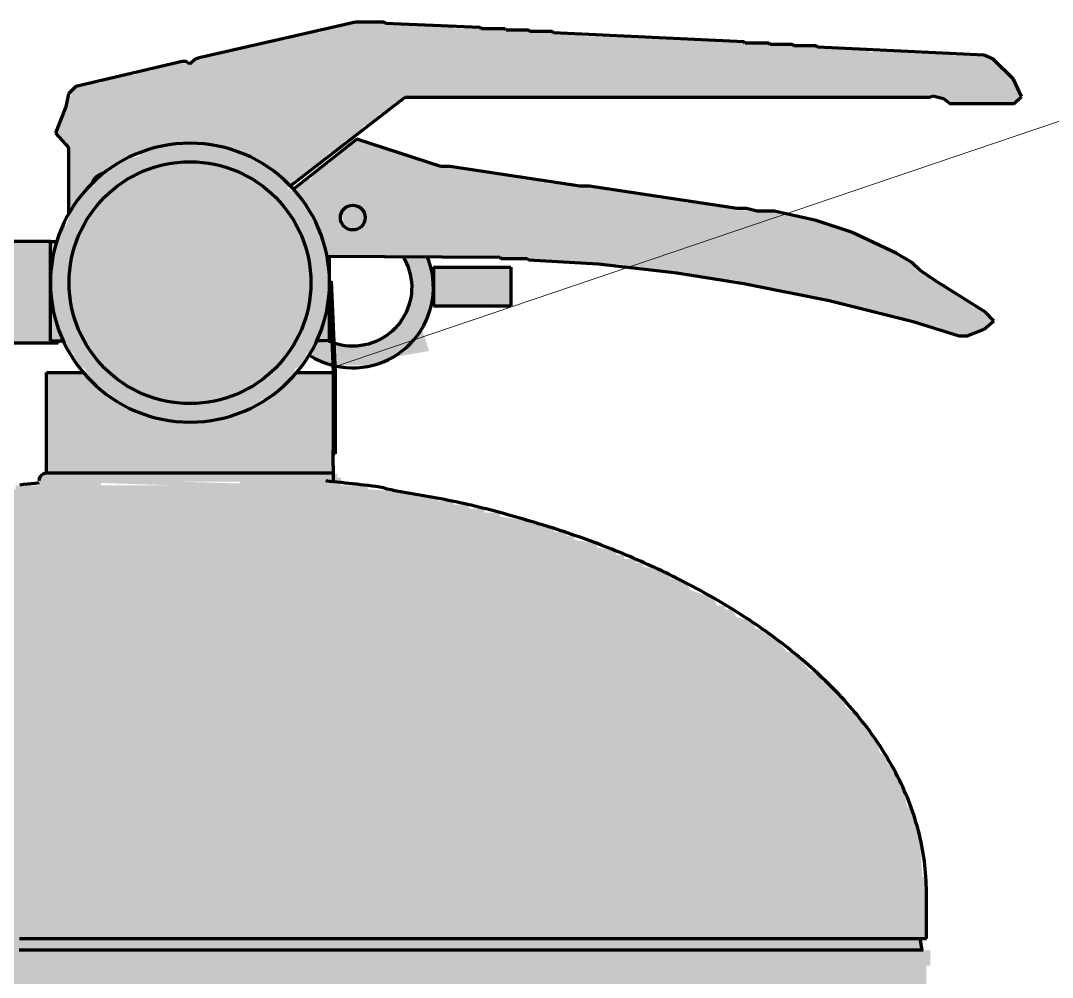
# Model space of a CAD drawing. Header units: millimetres. Extents: x 0 to 2208, y 0 to 420.
# Drawn here: x 2002 to 2028.62, y 323.2 to 347.9 of the extents above; entities that cross this region are included whole.
import ezdxf

# ---------------------------------------------------------------- set-up
doc = ezdxf.new("R2010")
doc.units = ezdxf.units.MM
for name, color, linetype, lineweight in [('01-VISIBLE', 7, 'CONTINUOUS', 70), ('08-FINA', 5, 'CONTINUOUS', 18), ('13-GRAFICA', 30, 'CONTINUOUS', 18)]:
    doc.layers.add(name, color=color, linetype=linetype, lineweight=lineweight)

msp = doc.modelspace()

# ---------------------------------------------------------------- hatches: boundary and pattern name
at = {"layer": '08-FINA'}
h = msp.add_hatch(color=7, dxfattribs=at)
h.dxf.hatch_style = 1
h.paths.add_polyline_path([(2010.049, 338.946), (2012.545, 339.37), (2012.288, 340.128)])
at = {"layer": '13-GRAFICA', "true_color": 0xd6d9de}
h = msp.add_hatch(color=7, dxfattribs=at)
h.dxf.hatch_style = 1
h.paths.add_polyline_path([(2003.273, 343), (2003.273, 344.6), (2003.173, 344.6), (2003.173, 344.8), (2003.073, 344.8), (2002.873, 345.1), (2002.973, 345.1), (2002.973, 345.3), (2003.073, 345.3), (2003.073, 345.5), (2003.173, 345.5), (2003.173, 345.9), (2003.273, 345.9), (2003.373, 346.2), (2004.073, 346.3), (2004.073, 346.4), (2004.473, 346.4), (2004.473, 346.5), (2004.973, 346.5), (2004.973, 346.6), (2005.373, 346.6), (2005.373, 346.7), (2005.773, 346.7), (2005.773, 346.8), (2006.473, 346.8), (2006.473, 346.9), (2006.673, 346.9), (2006.673, 347), (2007.073, 347), (2007.073, 347.1), (2007.473, 347.1), (2007.473, 347.2), (2007.973, 347.2), (2007.973, 347.3), (2008.373, 347.3), (2008.373, 347.4), (2008.873, 347.4), (2008.873, 347.5), (2009.273, 347.5), (2009.273, 347.6), (2009.773, 347.6), (2009.773, 347.7), (2010.173, 347.7), (2010.173, 347.8), (2010.573, 347.8), (2010.573, 347.9), (2013.173, 347.8), (2013.173, 347.7), (2015.073, 347.7), (2015.073, 347.6), (2016.473, 347.6), (2016.473, 347.5), (2020.673, 347.4), (2020.673, 347.3), (2023.873, 347.2), (2023.873, 347.1), (2026.073, 347.1), (2026.073, 347), (2026.973, 347), (2026.973, 346.9), (2027.173, 346.9), (2027.173, 346.8), (2027.673, 346.4), (2027.673, 346.2), (2027.773, 346.2), (2027.773, 346), (2027.873, 346), (2027.773, 345.8), (2025.873, 345.8), (2025.873, 345.9), (2025.573, 345.9), (2025.573, 346), (2025.473, 346), (2025.473, 345.9), (2011.873, 345.9), (2011.873, 345.8), (2011.673, 345.8), (2011.473, 345.5), (2011.273, 345.5), (2011.073, 345.2), (2010.873, 345.2), (2010.573, 344.8), (2010.373, 344.8), (2010.173, 344.5), (2009.973, 344.5), (2009.673, 344.1), (2009.473, 344.1), (2009.273, 343.8), (2009.073, 343.8), (2008.973, 343.6), (2008.873, 343.6), (2008.773, 343.9), (2008.573, 343.9), (2008.573, 344), (2008.273, 344.1), (2008.173, 344.3), (2007.673, 344.4), (2007.673, 344.5), (2007.473, 344.5), (2007.473, 344.6), (2007.073, 344.6), (2007.073, 344.7), (2005.673, 344.7), (2005.673, 344.6), (2005.273, 344.6), (2005.273, 344.5), (2004.773, 344.4), (2004.773, 344.3), (2004.573, 344.3), (2004.473, 344.1), (2004.073, 344), (2004.073, 343.9), (2003.873, 343.8), (2003.873, 343.6), (2003.373, 343.2), (2003.373, 343)])
h = msp.add_hatch(color=7, dxfattribs=at)
h.dxf.hatch_style = 1
h.paths.add_polyline_path([(2010.473, 344.6), (2010.573, 344.8), (2010.873, 344.8), (2010.873, 343), (2010.773, 343), (2010.773, 343.1), (2010.373, 343.1), (2010.373, 343), (2010.273, 343), (2010.273, 344.6)])
h = msp.add_hatch(color=7, dxfattribs=at)
h.dxf.hatch_style = 1
h.paths.add_polyline_path([(2010.973, 344.8), (2010.973, 344.7), (2011.273, 344.7), (2011.273, 344.6), (2011.573, 344.6), (2011.573, 344.5), (2011.873, 344.5), (2011.873, 344.4), (2012.173, 344.4), (2012.173, 344.3), (2012.473, 344.3), (2012.473, 344.2), (2012.773, 344.2), (2012.773, 344.1), (2013.673, 344.1), (2013.673, 344), (2014.973, 343.9), (2014.973, 343.8), (2015.573, 343.8), (2015.573, 343.7), (2017.173, 343.6), (2017.173, 343.5), (2017.873, 343.5), (2017.873, 343.4), (2018.473, 343.4), (2018.473, 343.3), (2019.173, 343.3), (2019.173, 343.2), (2019.873, 343.2), (2019.873, 343.1), (2020.473, 343.1), (2020.473, 343), (2021.573, 343), (2021.573, 342.9), (2022.473, 342.8), (2022.473, 342.7), (2022.773, 342.7), (2022.773, 342.6), (2023.673, 342.4), (2023.673, 342.3), (2023.873, 342.3), (2023.873, 342.2), (2024.073, 342.2), (2024.073, 342.1), (2024.273, 342.1), (2024.273, 342), (2024.873, 341.8), (2025.173, 341.4), (2025.373, 341.4), (2025.473, 341.2), (2025.873, 341.1), (2025.973, 340.9), (2026.173, 340.9), (2026.273, 340.7), (2026.473, 340.7), (2026.573, 340.5), (2026.773, 340.5), (2027.073, 340.1), (2026.973, 340.1), (2026.873, 339.9), (2026.673, 339.9), (2026.673, 339.8), (2025.973, 339.8), (2025.973, 339.9), (2025.673, 339.9), (2025.673, 340), (2025.273, 340), (2025.273, 340.1), (2024.973, 340.1), (2024.973, 340.2), (2024.573, 340.2), (2024.573, 340.3), (2024.173, 340.3), (2024.173, 340.4), (2023.773, 340.4), (2023.773, 340.5), (2023.373, 340.5), (2023.373, 340.6), (2022.973, 340.6), (2022.973, 340.7), (2022.473, 340.7), (2022.473, 340.8), (2021.973, 340.8), (2021.973, 340.9), (2021.473, 340.9), (2021.473, 341), (2020.973, 341), (2020.973, 341.1), (2020.473, 341.1), (2020.473, 341.2), (2019.173, 341.3), (2019.173, 341.4), (2017.573, 341.5), (2017.573, 341.6), (2015.073, 341.7), (2015.073, 341.8), (2010.873, 341.8), (2010.873, 342.6), (2010.873, 343), (2010.873, 344.8)])
at = {"layer": '13-GRAFICA', "true_color": 0xffffff}
h = msp.add_hatch(color=7, dxfattribs=at)
h.dxf.hatch_style = 1
h.paths.add_polyline_path([(2002.773, 340.6), (2002.773, 341.7), (2002.873, 341.7), (2002.973, 342.4), (2003.073, 342.4), (2003.073, 342.6), (2003.173, 342.6), (2003.373, 343.2), (2003.873, 343.6), (2003.973, 343.9), (2004.173, 343.9), (2004.173, 344), (2004.473, 344.1), (2004.573, 344.3), (2005.073, 344.4), (2005.073, 344.5), (2005.273, 344.5), (2005.273, 344.6), (2005.673, 344.6), (2005.673, 344.7), (2007.073, 344.7), (2007.073, 344.6), (2007.473, 344.6), (2007.473, 344.5), (2007.673, 344.5), (2007.673, 344.4), (2008.173, 344.3), (2008.273, 344.1), (2008.473, 344.1), (2008.573, 343.9), (2008.773, 343.9), (2008.873, 343.6), (2009.373, 343.2), (2009.373, 343), (2009.473, 343), (2009.473, 342.8), (2009.573, 342.8), (2009.573, 342.6), (2009.673, 342.6), (2009.673, 342.4), (2009.773, 342.4), (2009.873, 341.7), (2009.973, 341.7), (2009.973, 340.6), (2009.873, 340.6), (2009.873, 340.2), (2009.773, 340.2), (2009.773, 339.8), (2009.673, 339.8), (2009.573, 339.4), (2009.373, 339.3), (2009.373, 339.1), (2009.073, 338.9), (2009.073, 338.7), (2008.973, 338.7), (2008.673, 338.3), (2008.473, 338.3), (2008.473, 338.2), (2008.173, 338.1), (2008.073, 337.9), (2007.773, 337.9), (2007.773, 337.8), (2007.273, 337.7), (2007.273, 337.6), (2006.473, 337.6), (2006.473, 337.5), (2006.273, 337.5), (2006.273, 337.6), (2005.473, 337.6), (2005.473, 337.7), (2005.173, 337.7), (2005.173, 337.8), (2004.973, 337.8), (2004.973, 337.9), (2004.673, 337.9), (2004.573, 338.1), (2004.373, 338.1), (2004.273, 338.3), (2004.073, 338.3), (2004.073, 338.4), (2003.673, 338.7), (2003.673, 338.9), (2003.373, 339.1), (2003.373, 339.3), (2003.173, 339.4), (2003.173, 339.6), (2003.073, 339.6), (2003.073, 339.8), (2002.973, 339.8), (2002.973, 340.2), (2002.873, 340.2), (2002.873, 340.6)])
at = {"layer": '13-GRAFICA', "true_color": 0xd6d9de}
h = msp.add_hatch(color=7, dxfattribs=at)
h.dxf.hatch_style = 1
h.paths.add_polyline_path([(2009.573, 342.8), (2009.473, 342.8), (2009.373, 343.2), (2009.073, 343.4), (2009.073, 343.6), (2009.173, 343.6), (2009.273, 343.8), (2009.473, 343.8), (2009.773, 344.2), (2009.973, 344.2), (2009.973, 344.3), (2010.073, 344.3), (2010.273, 344.6), (2010.273, 343), (2010.273, 342.6), (2010.273, 341.8), (2009.873, 341.8), (2009.773, 342.4), (2009.673, 342.4), (2009.673, 342.6), (2009.573, 342.6)])
at = {"layer": '13-GRAFICA', "true_color": 0x009146}
h = msp.add_hatch(color=7, dxfattribs=at)
h.dxf.hatch_style = 1
h.paths.add_polyline_path([(2005.341, 343.927), (2005.378, 343.94), (2005.587, 344.006), (2005.625, 344.016), (2005.839, 344.064), (2005.878, 344.071), (2006.095, 344.099), (2006.134, 344.103), (2006.353, 344.112), (2006.393, 344.112), (2006.612, 344.103), (2006.651, 344.099), (2006.868, 344.071), (2006.907, 344.064), (2007.121, 344.016), (2007.159, 344.006), (2007.368, 343.94), (2007.405, 343.927), (2007.607, 343.843), (2007.262, 343.01), (2007.078, 343.086), (2006.906, 343.14), (2006.731, 343.179), (2006.553, 343.203), (2006.373, 343.211), (2006.193, 343.203), (2006.015, 343.179), (2005.84, 343.14), (2005.668, 343.086), (2005.484, 343.01), (2005.139, 343.843)])
at = {"layer": '13-GRAFICA', "true_color": 0xc81e2d}
h = msp.add_hatch(color=7, dxfattribs=at)
h.dxf.hatch_style = 1
h.paths.add_polyline_path([(2004.116, 339.231), (2004.091, 339.261), (2003.958, 339.435), (2003.935, 339.467), (2003.817, 339.652), (2003.798, 339.686), (2003.697, 339.88), (2003.68, 339.916), (2003.596, 340.118), (2003.583, 340.155), (2003.517, 340.364), (2003.507, 340.402), (2003.459, 340.616), (2003.452, 340.655), (2003.424, 340.872), (2003.42, 340.911), (2003.411, 341.13), (2003.411, 341.17), (2003.42, 341.389), (2003.424, 341.428), (2003.452, 341.645), (2003.459, 341.684), (2003.507, 341.898), (2003.517, 341.936), (2003.583, 342.145), (2003.596, 342.182), (2003.68, 342.384), (2003.697, 342.42), (2003.798, 342.614), (2003.817, 342.648), (2003.935, 342.833), (2003.958, 342.865), (2004.091, 343.039), (2004.116, 343.069), (2004.264, 343.231), (2004.292, 343.259), (2004.454, 343.407), (2004.484, 343.432), (2004.658, 343.565), (2004.69, 343.588), (2004.875, 343.706), (2004.909, 343.725), (2005.103, 343.826), (2005.52, 343.027), (2005.343, 342.935), (2005.191, 342.838), (2005.048, 342.728), (2004.916, 342.607), (2004.795, 342.475), (2004.685, 342.332), (2004.588, 342.18), (2004.505, 342.021), (2004.437, 341.855), (2004.383, 341.683), (2004.344, 341.508), (2004.32, 341.33), (2004.312, 341.15), (2004.32, 340.97), (2004.344, 340.792), (2004.383, 340.617), (2004.437, 340.445), (2004.505, 340.279), (2004.588, 340.12), (2004.685, 339.968), (2004.795, 339.825), (2004.929, 339.678), (2004.264, 339.069)])
h = msp.add_hatch(color=7, dxfattribs=at)
h.dxf.hatch_style = 1
h.paths.add_polyline_path([(2007.837, 343.725), (2007.871, 343.706), (2008.056, 343.588), (2008.088, 343.565), (2008.262, 343.432), (2008.292, 343.407), (2008.454, 343.259), (2008.482, 343.231), (2008.63, 343.069), (2008.655, 343.039), (2008.788, 342.865), (2008.811, 342.833), (2008.929, 342.648), (2008.948, 342.614), (2009.049, 342.42), (2009.066, 342.384), (2009.15, 342.182), (2009.163, 342.145), (2009.229, 341.936), (2009.239, 341.898), (2009.287, 341.684), (2009.294, 341.645), (2009.322, 341.428), (2009.326, 341.389), (2009.335, 341.17), (2009.335, 341.13), (2009.326, 340.911), (2009.322, 340.872), (2009.294, 340.655), (2009.287, 340.616), (2009.239, 340.402), (2009.229, 340.364), (2009.163, 340.155), (2009.15, 340.118), (2009.066, 339.916), (2009.049, 339.88), (2008.948, 339.686), (2008.929, 339.652), (2008.811, 339.467), (2008.788, 339.435), (2008.655, 339.261), (2008.63, 339.231), (2008.482, 339.069), (2007.817, 339.678), (2007.951, 339.825), (2008.061, 339.968), (2008.158, 340.12), (2008.241, 340.279), (2008.309, 340.445), (2008.363, 340.617), (2008.402, 340.792), (2008.426, 340.97), (2008.434, 341.15), (2008.426, 341.33), (2008.402, 341.508), (2008.363, 341.683), (2008.309, 341.855), (2008.241, 342.021), (2008.158, 342.18), (2008.061, 342.332), (2007.951, 342.475), (2007.83, 342.607), (2007.698, 342.728), (2007.555, 342.838), (2007.403, 342.935), (2007.226, 343.027), (2007.643, 343.826)])
at = {"layer": '13-GRAFICA', "true_color": 0x191919}
h = msp.add_hatch(color=7, dxfattribs=at)
h.dxf.hatch_style = 1
h.paths.add_polyline_path([(2006.534, 343.08), (2006.537, 343.092), (2006.541, 343.104), (2006.545, 343.116), (2006.551, 343.127), (2006.558, 343.138), (2006.567, 343.147), (2006.575, 343.156), (2006.585, 343.164), (2006.596, 343.171), (2006.607, 343.177), (2006.619, 343.182), (2006.631, 343.186), (2006.643, 343.188), (2006.656, 343.189), (2006.668, 343.189), (2006.681, 343.188), (2006.693, 343.185), (2006.705, 343.182), (2006.717, 343.177), (2006.728, 343.171), (2006.739, 343.164), (2006.749, 343.156), (2006.757, 343.147), (2006.765, 343.137), (2006.772, 343.126), (2006.778, 343.115), (2006.783, 343.104), (2006.787, 343.091), (2006.789, 343.079), (2006.79, 343.066), (2006.79, 343.054), (2006.789, 343.041), (2006.5, 341.131), (2006.498, 341.118), (2006.494, 341.106), (2006.489, 341.095), (2006.483, 341.083), (2006.476, 341.073), (2006.468, 341.063), (2006.459, 341.054), (2006.449, 341.046), (2006.439, 341.039), (2006.428, 341.033), (2006.416, 341.029), (2006.404, 341.025), (2006.392, 341.023), (2006.379, 341.021), (2006.366, 341.021), (2006.354, 341.023), (2006.341, 341.025), (2006.329, 341.029), (2006.318, 341.034), (2006.306, 341.04), (2006.296, 341.047), (2006.286, 341.055), (2006.277, 341.064), (2006.269, 341.074), (2006.262, 341.084), (2006.256, 341.095), (2006.252, 341.107), (2006.248, 341.119), (2006.246, 341.131), (2006.244, 341.144), (2006.244, 341.157), (2006.246, 341.169)])
at = {"layer": '13-GRAFICA', "true_color": 0xd6d9de}
h = msp.add_hatch(color=7, dxfattribs=at)
h.dxf.hatch_style = 1
h.paths.add_polyline_path([(2010.273, 343), (2010.373, 343), (2010.373, 343.1), (2010.773, 343.1), (2010.773, 343), (2010.873, 343), (2010.873, 342.6), (2010.773, 342.6), (2010.773, 342.5), (2010.373, 342.5)])
h = msp.add_hatch(color=7, dxfattribs=at)
h.dxf.hatch_style = 1
h.paths.add_polyline_path([(2010.273, 341.8), (2010.273, 342.6), (2010.373, 342.6), (2010.373, 342.5), (2010.773, 342.5), (2010.773, 342.6), (2010.873, 342.6), (2010.873, 341.8)])
h = msp.add_hatch(color=7, dxfattribs=at)
h.dxf.hatch_style = 1
h.paths.add_polyline_path([(2001.173, 342.2), (2002.973, 342.2), (2002.973, 342.1), (2002.873, 342.1), (2002.873, 341.7), (2002.773, 341.7), (2002.773, 340.6), (2002.873, 340.6), (2002.873, 340.2), (2002.973, 340.2), (2003.073, 339.6), (2001.173, 339.6)])
h = msp.add_hatch(color=7, dxfattribs=at)
h.dxf.hatch_style = 1
h.paths.add_polyline_path([(2009.473, 339.2), (2009.573, 339.6), (2010.973, 339.5), (2010.973, 339.6), (2011.573, 339.8), (2011.573, 339.9), (2011.773, 340), (2011.773, 340.2), (2011.973, 340.3), (2011.973, 340.6), (2012.073, 340.6), (2012.073, 341.5), (2011.973, 341.5), (2011.873, 341.8), (2012.473, 341.8), (2012.473, 341.7), (2012.573, 341.7), (2012.573, 341.3), (2012.673, 341.3), (2012.573, 340.3), (2012.473, 340.3), (2012.473, 340.1), (2012.373, 340.1), (2012.373, 339.9), (2012.173, 339.8), (2012.073, 339.5), (2011.873, 339.5), (2011.673, 339.2), (2011.473, 339.2), (2011.473, 339.1), (2011.273, 339.1), (2011.273, 339), (2009.873, 339), (2009.873, 339.1), (2009.673, 339.1), (2009.673, 339.2)])
at = {"layer": '13-GRAFICA', "true_color": 0xffd200}
h = msp.add_hatch(color=7, dxfattribs=at)
h.dxf.hatch_style = 1
h.paths.add_polyline_path([(2012.673, 340.5), (2012.673, 341.5), (2014.673, 341.5), (2014.673, 340.5)])
at = {"layer": '13-GRAFICA', "true_color": 0xc81e2d}
h = msp.add_hatch(color=7, dxfattribs=at)
h.dxf.hatch_style = 1
h.paths.add_polyline_path([(2009.973, 340.1), (2009.973, 341.1), (2010.073, 341.1), (2010.073, 340.1)])
at = {"layer": '13-GRAFICA', "true_color": 0xd6d9de}
h = msp.add_hatch(color=7, dxfattribs=at)
h.dxf.hatch_style = 1
h.paths.add_polyline_path([(2009.673, 339.8), (2009.773, 339.8), (2009.773, 340.2), (2009.873, 340.2), (2009.873, 340.6), (2009.973, 340.6), (2009.973, 339.6), (2009.673, 339.6)])
at = {"layer": '13-GRAFICA', "true_color": 0xc4c8ce}
h = msp.add_hatch(color=7, dxfattribs=at)
h.dxf.hatch_style = 1
h.paths.add_polyline_path([(2002.673, 336.2), (2002.673, 338.8), (2003.673, 338.8), (2004.073, 338.3), (2004.273, 338.3), (2004.273, 338.2), (2004.573, 338.1), (2004.673, 337.9), (2004.973, 337.9), (2004.973, 337.8), (2005.473, 337.7), (2005.473, 337.6), (2006.273, 337.6), (2006.273, 337.5), (2006.473, 337.5), (2006.473, 337.6), (2007.273, 337.6), (2007.273, 337.7), (2007.573, 337.7), (2007.573, 337.8), (2007.773, 337.8), (2007.773, 337.9), (2008.073, 337.9), (2008.173, 338.1), (2008.373, 338.1), (2008.473, 338.3), (2008.673, 338.3), (2009.073, 338.8), (2010.073, 338.8), (2010.073, 336.2)])
h = msp.add_hatch(color=7, dxfattribs=at)
h.dxf.hatch_style = 1
h.paths.add_polyline_path([(1987.373, 324.2), (1987.373, 325.5), (1987.473, 325.5), (1987.473, 325.8), (1987.573, 325.8), (1987.573, 326), (1987.673, 326), (1987.673, 326.2), (1987.773, 326.2), (1987.773, 326.5), (1987.873, 326.5), (1987.873, 326.7), (1987.973, 326.7), (1987.973, 326.9), (1988.073, 326.9), (1988.073, 327.2), (1988.173, 327.2), (1988.173, 327.4), (1988.273, 327.4), (1988.273, 327.6), (1988.373, 327.6), (1988.373, 327.9), (1988.473, 327.9), (1988.673, 328.5), (1988.873, 328.6), (1988.873, 328.8), (1989.173, 329), (1989.173, 329.2), (1989.373, 329.3), (1989.373, 329.5), (1989.673, 329.7), (1989.673, 329.9), (1989.973, 330.1), (1989.973, 330.3), (1990.173, 330.4), (1990.173, 330.6), (1990.273, 330.6), (1990.573, 331), (1990.773, 331), (1990.873, 331.2), (1991.073, 331.2), (1991.173, 331.4), (1991.373, 331.4), (1991.573, 331.7), (1991.773, 331.7), (1991.873, 331.9), (1992.073, 331.9), (1992.373, 332.3), (1992.773, 332.4), (1992.873, 332.6), (1993.073, 332.6), (1993.273, 332.9), (1993.473, 332.9), (1993.573, 333.1), (1993.773, 333.1), (1993.873, 333.3), (1994.073, 333.3), (1994.073, 333.4), (1994.173, 333.4), (1994.273, 333.6), (1994.473, 333.6), (1994.473, 333.7), (1994.773, 333.7), (1994.773, 333.8), (1995.073, 333.8), (1995.073, 333.9), (1995.373, 333.9), (1995.373, 334), (1995.673, 334), (1995.673, 334.1), (1995.973, 334.1), (1995.973, 334.2), (1996.273, 334.2), (1996.273, 334.3), (1996.573, 334.3), (1996.573, 334.4), (1996.873, 334.4), (1996.873, 334.5), (1997.173, 334.5), (1997.173, 334.6), (1997.473, 334.6), (1997.473, 334.7), (1997.773, 334.7), (1997.773, 334.8), (1998.073, 334.8), (1998.073, 334.9), (1998.373, 334.9), (1998.373, 335), (1998.673, 335), (1998.673, 335.1), (1998.973, 335.1), (1998.973, 335.2), (1999.273, 335.2), (1999.273, 335.3), (1999.573, 335.3), (1999.573, 335.4), (1999.873, 335.4), (1999.873, 335.5), (2000.173, 335.5), (2000.173, 335.6), (2001.273, 335.7), (2001.273, 335.8), (2001.873, 335.8), (2001.873, 335.9), (2002.973, 335.9), (2002.973, 336), (2004.073, 336), (2004.073, 335.9), (2005.973, 335.9), (2005.973, 336), (2009.373, 335.9), (2009.373, 336), (2010.273, 336), (2010.273, 335.9), (2010.973, 335.9), (2010.973, 335.8), (2012.273, 335.7), (2012.273, 335.6), (2012.773, 335.6), (2012.773, 335.5), (2013.173, 335.5), (2013.173, 335.4), (2013.573, 335.4), (2013.573, 335.3), (2013.973, 335.3), (2013.973, 335.2), (2014.373, 335.2), (2014.373, 335.1), (2015.573, 334.9), (2015.573, 334.8), (2015.773, 334.8), (2015.773, 334.7), (2016.073, 334.7), (2016.073, 334.6), (2016.273, 334.6), (2016.273, 334.5), (2016.873, 334.4), (2016.873, 334.3), (2017.373, 334.2), (2017.373, 334.1), (2017.573, 334.1), (2017.573, 334), (2017.873, 334), (2017.873, 333.9), (2018.073, 333.9), (2018.073, 333.8), (2018.673, 333.7), (2018.773, 333.5), (2019.173, 333.4), (2019.273, 333.2), (2019.873, 333), (2019.973, 332.8), (2020.173, 332.8), (2020.173, 332.7), (2020.373, 332.7), (2020.473, 332.5), (2020.873, 332.4), (2020.973, 332.2), (2021.373, 332.1), (2021.773, 331.6), (2021.973, 331.6), (2022.373, 331.1), (2022.573, 331.1), (2022.573, 331), (2023.273, 330.4), (2023.273, 330.2), (2023.873, 329.7), (2023.873, 329.5), (2024.073, 329.4), (2024.173, 329), (2024.373, 328.9), (2024.373, 328.7), (2024.573, 328.6), (2024.573, 328.4), (2024.673, 328.4), (2024.673, 328.2), (2024.773, 328.2), (2024.873, 327.6), (2024.973, 327.6), (2025.073, 327.1), (2025.173, 327.1), (2025.273, 325.8), (2025.373, 325.8), (2025.373, 324.2)])
h = msp.add_hatch(color=7, dxfattribs=at)
h.dxf.hatch_style = 1
h.paths.add_polyline_path([(2010.273, 336.1), (2010.273, 336), (2009.373, 336), (2009.373, 335.9), (2007.673, 335.9), (2007.673, 336), (2005.973, 336), (2005.973, 335.9), (2002.973, 336), (2002.973, 335.9), (2002.473, 335.9), (2002.573, 336.2), (2010.173, 336.2), (2010.173, 336.1)])
h = msp.add_hatch(color=7, dxfattribs=at)
h.dxf.hatch_style = 1
h.paths.add_polyline_path([(1987.473, 324.1), (1987.573, 324.1), (1987.573, 324.2), (2025.173, 324.2), (2025.273, 323.9), (1987.473, 323.9)])
h = msp.add_hatch(color=7, dxfattribs=at)
h.dxf.hatch_style = 1
h.paths.add_polyline_path([(2025.473, 323.9), (2025.473, 323.5), (1987.273, 323.5), (1987.273, 323.9)])
h = msp.add_hatch(color=7, dxfattribs=at)
h.dxf.hatch_style = 1
h.paths.add_polyline_path([(2025.373, 323.5), (2025.373, 270.5), (2025.273, 270.5), (2025.273, 303.8), (2006.673, 303.8), (2006.673, 323), (2006.073, 323), (2006.073, 303.8), (1987.473, 303.8), (1987.473, 270.5), (1987.373, 270.5), (1987.373, 323.5)])

# ---------------------------------------------------------------- linework, layer by layer
at = {"layer": '01-VISIBLE'}
for p, q in [((2010.641, 347.857), (2006.611, 346.943)), ((2011.385, 347.857), (2010.641, 347.857)), ((2011.419, 347.823), (2011.385, 347.857)), ((2013.857, 347.721), (2011.419, 347.823)), ((2013.891, 347.689), (2013.857, 347.721)), ((2014.501, 347.689), (2013.891, 347.689)), ((2014.535, 347.655), (2014.501, 347.689)), ((2015.111, 347.655), (2014.535, 347.655)), ((2015.145, 347.621), (2015.111, 347.655)), ((2015.721, 347.621), (2015.145, 347.621)), ((2015.755, 347.587), (2015.721, 347.621)), ((2020.665, 347.349), (2015.755, 347.587)), ((2020.699, 347.315), (2020.665, 347.349)), ((2021.309, 347.315), (2020.699, 347.315)), ((2021.343, 347.281), (2021.309, 347.315)), ((2021.917, 347.281), (2021.343, 347.281)), ((2021.951, 347.247), (2021.917, 347.281)), ((2022.527, 347.247), (2021.951, 347.247)), ((2022.561, 347.213), (2022.527, 347.247)), ((2026.863, 347.011), (2022.561, 347.213)), ((2006.509, 346.909), (2006.373, 346.773)), ((2006.611, 346.943), (2006.509, 346.909)), ((2027.099, 346.909), (2026.863, 347.011)), ((2027.625, 346.385), (2027.099, 346.909)), ((2006.169, 346.841), (2003.427, 346.197)), ((2006.271, 346.841), (2006.169, 346.841)), ((2006.373, 346.773), (2006.271, 346.841)), ((2027.827, 345.943), (2027.625, 346.385)), ((2003.427, 346.197), (2003.241, 346.011)), ((2003.241, 346.011), (2003.173, 345.673)), ((2008.964, 343.634), (2011.927, 345.927)), ((2011.927, 345.927), (2025.473, 345.927)), ((2025.473, 345.927), (2025.541, 345.961)), ((2025.541, 345.961), (2025.813, 345.893)), ((2025.813, 345.893), (2025.981, 345.757)), ((2027.641, 345.757), (2027.827, 345.943)), ((2003.173, 345.673), (2002.901, 344.995)), ((2025.981, 345.757), (2027.641, 345.757)), ((2002.901, 344.995), (2003.241, 344.623)), ((2010.675, 344.843), (2009.044, 343.549)), ((2012.841, 344.133), (2010.675, 344.843)), ((2003.241, 344.623), (2003.241, 342.91)), ((2013.079, 344.133), (2012.841, 344.133)), ((2016.431, 343.625), (2013.079, 344.133)), ((2016.669, 343.625), (2016.431, 343.625)), ((2020.495, 343.049), (2016.669, 343.625)), ((2020.733, 343.049), (2020.495, 343.049)), ((2021.003, 342.981), (2020.733, 343.049)), ((2021.443, 342.981), (2021.003, 342.981)), ((2022.527, 342.743), (2021.443, 342.981)), ((2023.441, 342.439), (2022.527, 342.743)), ((2024.593, 341.897), (2023.441, 342.439)), ((2002.773, 342.195), (2001.193, 342.195)), ((2002.773, 339.635), (2002.773, 342.195)), ((2009.907, 341.82), (2014.365, 341.795)), ((2009.973, 339.635), (2009.973, 341.82)), ((2024.999, 341.659), (2024.593, 341.897)), ((2014.365, 341.795), (2014.399, 341.761)), ((2014.399, 341.761), (2015.077, 341.761)), ((2015.077, 341.761), (2015.111, 341.727)), ((2015.111, 341.727), (2016.905, 341.625)), ((2016.905, 341.625), (2018.937, 341.389)), ((2025.203, 341.457), (2024.999, 341.659)), ((2012.653, 341.535), (2014.653, 341.535)), ((2018.937, 341.389), (2020.665, 341.117)), ((2025.609, 341.185), (2025.203, 341.457)), ((2009.979, 341.175), (2010.019, 341.177)), ((2010.079, 338.815), (2009.979, 341.175)), ((2010.019, 341.177), (2010.119, 338.816)), ((2020.665, 341.117), (2022.867, 340.677)), ((2026.897, 340.373), (2025.609, 341.185)), ((2012.653, 340.535), (2014.653, 340.535)), ((2022.867, 340.677), (2025.033, 340.135)), ((2027.117, 340.153), (2026.897, 340.373)), ((2025.033, 340.135), (2026.219, 339.763)), ((2026.863, 339.933), (2027.117, 340.153)), ((2026.219, 339.763), (2026.423, 339.763)), ((2026.423, 339.763), (2026.863, 339.933)), ((2002.973, 339.575), (2001.193, 339.575)), ((2002.673, 336.215), (2002.673, 338.815)), ((2010.073, 336.815), (2010.073, 338.815)), ((2010.079, 336.715), (2010.079, 338.815)), ((2010.119, 338.816), (2010.119, 336.715)), ((2010.068, 336.415), (2010.068, 336.815)), ((2010.119, 336.715), (2010.079, 336.715)), ((2010.073, 336.015), (2010.073, 336.415)), ((2025.373, 324.2), (2025.373, 325.4)), ((2025.261, 323.9), (2025.213, 324.2))]:
    msp.add_line(p, q, dxfattribs=at)
for points in [[(2010.406, 343.088), (2010.406, 343.088), (2010.406, 343.088), (2010.406, 343.088), (2010.406, 343.088), (2010.406, 343.088), (2010.407, 343.089)], [(2002.773, 342.195), (2002.8, 342.195), (2002.826, 342.195), (2002.853, 342.195), (2002.879, 342.195), (2002.906, 342.195), (2002.933, 342.195)], [(2011.869, 341.809), (2011.919, 341.722), (2011.962, 341.631), (2012, 341.538), (2012.032, 341.443), (2012.057, 341.346), (2012.075, 341.247), (2012.087, 341.147), (2012.093, 341.047), (2012.091, 340.946), (2012.084, 340.846), (2012.069, 340.747), (2012.048, 340.649), (2012.021, 340.552), (2011.987, 340.457), (2011.947, 340.365), (2011.901, 340.276), (2011.849, 340.19), (2011.792, 340.107), (2011.729, 340.029), (2011.662, 339.954), (2011.589, 339.885), (2011.512, 339.82), (2011.431, 339.761), (2011.346, 339.707), (2011.258, 339.658), (2011.167, 339.616), (2011.073, 339.58), (2010.978, 339.55), (2010.88, 339.526), (2010.781, 339.509), (2010.681, 339.499), (2010.581, 339.495), (2010.48, 339.498), (2010.38, 339.507), (2010.281, 339.523), (2010.183, 339.546), (2010.087, 339.575)], [(2012.653, 341.535), (2012.653, 341.435), (2012.653, 341.335), (2012.653, 341.235), (2012.653, 341.135), (2012.653, 341.035), (2012.653, 340.935), (2012.653, 340.835), (2012.653, 340.735), (2012.653, 340.635), (2012.653, 340.535)], [(2014.653, 341.535), (2014.653, 341.435), (2014.653, 341.335), (2014.653, 341.235), (2014.653, 341.135), (2014.653, 341.035), (2014.653, 340.935), (2014.653, 340.835), (2014.653, 340.735), (2014.653, 340.635), (2014.653, 340.535)], [(2002.773, 339.635), (2002.828, 339.635), (2002.882, 339.635), (2002.937, 339.635), (2002.991, 339.635), (2003.046, 339.635), (2003.1, 339.635)], [(2002.973, 339.575), (2002.973, 339.585), (2002.973, 339.595), (2002.973, 339.605), (2002.973, 339.615), (2002.973, 339.625), (2002.973, 339.635)], [(2009.973, 339.635), (2009.918, 339.635), (2009.864, 339.635), (2009.809, 339.635), (2009.755, 339.635), (2009.7, 339.635), (2009.646, 339.635)], [(2010.046, 339.589), (2010.028, 339.596), (2010.009, 339.604), (2009.991, 339.611), (2009.972, 339.619), (2009.954, 339.627), (2009.936, 339.635)], [(2002.673, 338.815), (2002.778, 338.815), (2002.884, 338.815), (2002.989, 338.815), (2003.094, 338.815), (2003.199, 338.815), (2003.305, 338.815), (2003.41, 338.815), (2003.515, 338.815), (2003.62, 338.815)], [(2009.126, 338.815), (2009.231, 338.815), (2009.336, 338.815), (2009.441, 338.815), (2009.547, 338.815), (2009.652, 338.815), (2009.757, 338.815), (2009.862, 338.815), (2009.968, 338.815), (2010.073, 338.815)], [(2010.068, 336.815), (2010.068, 336.815), (2010.069, 336.815), (2010.07, 336.815), (2010.071, 336.815), (2010.072, 336.815), (2010.073, 336.815)], [(2010.068, 336.415), (2010.068, 336.415), (2010.069, 336.415), (2010.07, 336.415), (2010.071, 336.415), (2010.072, 336.415), (2010.073, 336.415)], [(2001.979, 335.918), (2002.079, 335.929), (2002.179, 335.94), (2002.278, 335.951), (2002.378, 335.962), (2002.478, 335.973)], [(2002.673, 336.215), (2002.621, 336.208), (2002.573, 336.188), (2002.532, 336.157), (2002.5, 336.115), (2002.48, 336.067), (2002.473, 336.015)], [(2010.073, 336.215), (2009.972, 336.215), (2009.87, 336.215), (2009.769, 336.215), (2009.668, 336.215), (2009.566, 336.215), (2009.465, 336.215), (2009.363, 336.215), (2009.262, 336.215), (2009.161, 336.215), (2009.059, 336.215), (2008.958, 336.215), (2008.857, 336.215), (2008.755, 336.215), (2008.654, 336.215), (2008.552, 336.215), (2008.451, 336.215), (2008.35, 336.215), (2008.248, 336.215), (2008.147, 336.215), (2008.046, 336.215), (2007.944, 336.215), (2007.843, 336.215), (2007.741, 336.215), (2007.64, 336.215), (2007.539, 336.215), (2007.437, 336.215), (2007.336, 336.215), (2007.235, 336.215), (2007.133, 336.215), (2007.032, 336.215), (2006.931, 336.215), (2006.829, 336.215), (2006.728, 336.215), (2006.626, 336.215), (2006.525, 336.215), (2006.424, 336.215), (2006.322, 336.215), (2006.221, 336.215), (2006.12, 336.215), (2006.018, 336.215), (2005.917, 336.215), (2005.815, 336.215), (2005.714, 336.215), (2005.613, 336.215), (2005.511, 336.215), (2005.41, 336.215), (2005.309, 336.215), (2005.207, 336.215), (2005.106, 336.215), (2005.005, 336.215), (2004.903, 336.215), (2004.802, 336.215), (2004.7, 336.215), (2004.599, 336.215), (2004.498, 336.215), (2004.396, 336.215), (2004.295, 336.215), (2004.194, 336.215), (2004.092, 336.215), (2003.991, 336.215), (2003.889, 336.215), (2003.788, 336.215), (2003.687, 336.215), (2003.585, 336.215), (2003.484, 336.215), (2003.383, 336.215), (2003.281, 336.215), (2003.18, 336.215), (2003.078, 336.215), (2002.977, 336.215), (2002.876, 336.215), (2002.774, 336.215), (2002.673, 336.215)], [(2025.373, 325.4), (2025.372, 325.5), (2025.37, 325.6), (2025.366, 325.701), (2025.36, 325.801), (2025.353, 325.901), (2025.344, 326), (2025.333, 326.1), (2025.321, 326.199), (2025.307, 326.299), (2025.292, 326.398), (2025.275, 326.497), (2025.256, 326.595), (2025.236, 326.693), (2025.215, 326.791), (2025.192, 326.889), (2025.167, 326.986), (2025.141, 327.083), (2025.113, 327.179), (2025.085, 327.275), (2025.054, 327.37), (2025.022, 327.465), (2024.989, 327.56), (2024.955, 327.654), (2024.919, 327.748), (2024.882, 327.841), (2024.843, 327.933), (2024.803, 328.025), (2024.762, 328.117), (2024.72, 328.207), (2024.676, 328.298), (2024.632, 328.387), (2024.586, 328.477), (2024.539, 328.565), (2024.491, 328.653), (2024.441, 328.74), (2024.391, 328.827), (2024.34, 328.913), (2024.287, 328.998), (2024.234, 329.083), (2024.18, 329.167), (2024.124, 329.251), (2024.068, 329.334), (2024.011, 329.416), (2023.952, 329.498), (2023.893, 329.579), (2023.833, 329.659), (2023.773, 329.738), (2023.711, 329.818), (2023.648, 329.896), (2023.585, 329.974), (2023.521, 330.051), (2023.456, 330.127), (2023.391, 330.203), (2023.324, 330.278), (2023.257, 330.353), (2023.19, 330.426), (2023.121, 330.5), (2023.052, 330.572), (2022.983, 330.644), (2022.912, 330.716), (2022.841, 330.786), (2022.77, 330.857), (2022.697, 330.926), (2022.625, 330.995), (2022.551, 331.063), (2022.477, 331.131), (2022.403, 331.198), (2022.328, 331.264), (2022.252, 331.33), (2022.176, 331.396), (2022.1, 331.46), (2022.023, 331.524), (2021.945, 331.588), (2021.867, 331.651), (2021.789, 331.713), (2021.71, 331.775), (2021.631, 331.836), (2021.551, 331.897), (2021.471, 331.957), (2021.39, 332.016), (2021.309, 332.075), (2021.228, 332.134), (2021.146, 332.192), (2021.064, 332.249), (2020.981, 332.306), (2020.898, 332.362), (2020.815, 332.418), (2020.731, 332.473), (2020.647, 332.528), (2020.563, 332.582), (2020.478, 332.636), (2020.393, 332.689), (2020.308, 332.742), (2020.222, 332.794), (2020.137, 332.845), (2020.05, 332.896), (2019.964, 332.947), (2019.877, 332.997), (2019.79, 333.047), (2019.703, 333.096), (2019.615, 333.145), (2019.527, 333.193), (2019.439, 333.241), (2019.351, 333.288), (2019.262, 333.335), (2019.173, 333.381), (2019.084, 333.427), (2018.995, 333.473), (2018.905, 333.518), (2018.816, 333.562), (2018.726, 333.606), (2018.635, 333.65), (2018.545, 333.693), (2018.454, 333.735), (2018.363, 333.778), (2018.272, 333.82), (2018.181, 333.861), (2018.089, 333.902), (2017.998, 333.942), (2017.906, 333.983), (2017.814, 334.022), (2017.722, 334.062), (2017.629, 334.1), (2017.537, 334.139), (2017.444, 334.177), (2017.351, 334.215), (2017.258, 334.252), (2017.165, 334.289), (2017.072, 334.325), (2016.978, 334.361), (2016.885, 334.397), (2016.791, 334.432), (2016.697, 334.467), (2016.603, 334.502), (2016.509, 334.536), (2016.414, 334.569), (2016.32, 334.602), (2016.225, 334.635), (2016.13, 334.668), (2016.035, 334.699), (2015.94, 334.731), (2015.845, 334.762), (2015.749, 334.793), (2015.654, 334.823), (2015.558, 334.853), (2015.462, 334.882), (2015.366, 334.912), (2015.27, 334.941), (2015.174, 334.969), (2015.078, 334.998), (2014.982, 335.026), (2014.886, 335.054), (2014.789, 335.081), (2014.693, 335.109), (2014.597, 335.136), (2014.5, 335.163), (2014.403, 335.189), (2014.307, 335.216), (2014.21, 335.242), (2014.113, 335.267), (2014.016, 335.292), (2013.919, 335.317), (2013.822, 335.341), (2013.724, 335.365), (2013.627, 335.388), (2013.529, 335.41), (2013.431, 335.432), (2013.333, 335.453), (2013.235, 335.474), (2013.137, 335.494), (2013.039, 335.514), (2012.94, 335.533), (2012.842, 335.552), (2012.743, 335.57), (2012.645, 335.588), (2012.546, 335.606), (2012.448, 335.624), (2012.349, 335.642), (2012.25, 335.659), (2012.152, 335.677), (2012.053, 335.694), (2011.954, 335.712), (2011.856, 335.729), (2011.757, 335.747), (2011.658, 335.765), (2011.56, 335.785), (2011.462, 335.807), (2011.368, 335.839), (2011.269, 335.857), (2011.17, 335.87), (2011.07, 335.883), (2010.971, 335.895), (2010.871, 335.906), (2010.772, 335.917), (2010.672, 335.929), (2010.572, 335.94), (2010.473, 335.951), (2010.373, 335.961), (2010.274, 335.972), (2010.174, 335.983), (2010.074, 335.994), (2009.975, 336.004), (2009.875, 336.015)], [(2001.973, 324.2), (2002.073, 324.2), (2002.173, 324.2), (2002.273, 324.2), (2002.373, 324.2), (2002.473, 324.2), (2002.573, 324.2), (2002.673, 324.2), (2002.773, 324.2), (2002.873, 324.2), (2002.973, 324.2), (2003.073, 324.2), (2003.173, 324.2), (2003.273, 324.2), (2003.373, 324.2), (2003.473, 324.2), (2003.573, 324.2), (2003.673, 324.2), (2003.773, 324.2), (2003.873, 324.2), (2003.973, 324.2), (2004.073, 324.2), (2004.173, 324.2), (2004.273, 324.2), (2004.373, 324.2), (2004.473, 324.2), (2004.573, 324.2), (2004.673, 324.2), (2004.773, 324.2), (2004.873, 324.2), (2004.973, 324.2), (2005.073, 324.2), (2005.173, 324.2), (2005.273, 324.2), (2005.373, 324.2), (2005.473, 324.2), (2005.573, 324.2), (2005.673, 324.2), (2005.773, 324.2), (2005.873, 324.2), (2005.973, 324.2), (2006.073, 324.2), (2006.173, 324.2), (2006.273, 324.2), (2006.373, 324.2), (2006.473, 324.2), (2006.573, 324.2), (2006.673, 324.2), (2006.773, 324.2), (2006.873, 324.2), (2006.973, 324.2), (2007.073, 324.2), (2007.173, 324.2), (2007.273, 324.2), (2007.373, 324.2), (2007.473, 324.2), (2007.573, 324.2), (2007.673, 324.2), (2007.773, 324.2), (2007.873, 324.2), (2007.973, 324.2), (2008.073, 324.2), (2008.173, 324.2), (2008.273, 324.2), (2008.373, 324.2), (2008.473, 324.2), (2008.573, 324.2), (2008.673, 324.2), (2008.773, 324.2), (2008.873, 324.2), (2008.973, 324.2), (2009.073, 324.2), (2009.173, 324.2), (2009.273, 324.2), (2009.373, 324.2), (2009.473, 324.2), (2009.573, 324.2), (2009.673, 324.2), (2009.773, 324.2), (2009.873, 324.2), (2009.973, 324.2), (2010.073, 324.2), (2010.173, 324.2), (2010.273, 324.2), (2010.373, 324.2), (2010.473, 324.2), (2010.573, 324.2), (2010.673, 324.2), (2010.773, 324.2), (2010.873, 324.2), (2010.973, 324.2), (2011.073, 324.2), (2011.173, 324.2), (2011.273, 324.2), (2011.373, 324.2), (2011.473, 324.2), (2011.573, 324.2), (2011.673, 324.2), (2011.773, 324.2), (2011.873, 324.2), (2011.973, 324.2), (2012.073, 324.2), (2012.173, 324.2), (2012.273, 324.2), (2012.373, 324.2), (2012.473, 324.2), (2012.573, 324.2), (2012.673, 324.2), (2012.773, 324.2), (2012.873, 324.2), (2012.973, 324.2), (2013.073, 324.2), (2013.173, 324.2), (2013.273, 324.2), (2013.373, 324.2), (2013.473, 324.2), (2013.573, 324.2), (2013.673, 324.2), (2013.773, 324.2), (2013.873, 324.2), (2013.973, 324.2), (2014.073, 324.2), (2014.173, 324.2), (2014.273, 324.2), (2014.373, 324.2), (2014.473, 324.2), (2014.573, 324.2), (2014.673, 324.2), (2014.773, 324.2), (2014.873, 324.2), (2014.973, 324.2), (2015.073, 324.2), (2015.173, 324.2), (2015.273, 324.2), (2015.373, 324.2), (2015.473, 324.2), (2015.573, 324.2), (2015.673, 324.2), (2015.773, 324.2), (2015.873, 324.2), (2015.973, 324.2), (2016.073, 324.2), (2016.173, 324.2), (2016.273, 324.2), (2016.373, 324.2), (2016.473, 324.2), (2016.573, 324.2), (2016.673, 324.2), (2016.773, 324.2), (2016.873, 324.2), (2016.973, 324.2), (2017.073, 324.2), (2017.173, 324.2), (2017.273, 324.2), (2017.373, 324.2), (2017.473, 324.2), (2017.573, 324.2), (2017.673, 324.2), (2017.773, 324.2), (2017.873, 324.2), (2017.973, 324.2), (2018.073, 324.2), (2018.173, 324.2), (2018.273, 324.2), (2018.373, 324.2), (2018.473, 324.2), (2018.573, 324.2), (2018.673, 324.2), (2018.773, 324.2), (2018.873, 324.2), (2018.973, 324.2), (2019.073, 324.2), (2019.173, 324.2), (2019.273, 324.2), (2019.373, 324.2), (2019.473, 324.2), (2019.573, 324.2), (2019.673, 324.2), (2019.773, 324.2), (2019.873, 324.2), (2019.973, 324.2), (2020.073, 324.2), (2020.173, 324.2), (2020.273, 324.2), (2020.373, 324.2), (2020.473, 324.2), (2020.573, 324.2), (2020.673, 324.2), (2020.773, 324.2), (2020.873, 324.2), (2020.973, 324.2), (2021.073, 324.2), (2021.173, 324.2), (2021.273, 324.2), (2021.373, 324.2), (2021.473, 324.2), (2021.573, 324.2), (2021.673, 324.2), (2021.773, 324.2), (2021.873, 324.2), (2021.973, 324.2), (2022.073, 324.2), (2022.173, 324.2), (2022.273, 324.2), (2022.373, 324.2), (2022.473, 324.2), (2022.573, 324.2), (2022.673, 324.2), (2022.773, 324.2), (2022.873, 324.2), (2022.973, 324.2), (2023.073, 324.2), (2023.173, 324.2), (2023.273, 324.2), (2023.373, 324.2), (2023.473, 324.2), (2023.573, 324.2), (2023.673, 324.2), (2023.773, 324.2), (2023.873, 324.2), (2023.973, 324.2), (2024.073, 324.2), (2024.173, 324.2), (2024.273, 324.2), (2024.373, 324.2), (2024.473, 324.2), (2024.573, 324.2), (2024.673, 324.2), (2024.773, 324.2), (2024.873, 324.2), (2024.973, 324.2), (2025.073, 324.2), (2025.173, 324.2), (2025.273, 324.2), (2025.373, 324.2)], [(2025.293, 323.9), (2025.193, 323.9), (2025.093, 323.9), (2024.993, 323.9), (2024.893, 323.9), (2024.793, 323.9), (2024.692, 323.9), (2024.592, 323.9), (2024.492, 323.9), (2024.392, 323.9), (2024.292, 323.9), (2024.192, 323.9), (2024.092, 323.9), (2023.992, 323.9), (2023.892, 323.9), (2023.791, 323.9), (2023.691, 323.9), (2023.591, 323.9), (2023.491, 323.9), (2023.391, 323.9), (2023.291, 323.9), (2023.191, 323.9), (2023.091, 323.9), (2022.991, 323.9), (2022.89, 323.9), (2022.79, 323.9), (2022.69, 323.9), (2022.59, 323.9), (2022.49, 323.9), (2022.39, 323.9), (2022.29, 323.9), (2022.19, 323.9), (2022.09, 323.9), (2021.99, 323.9), (2021.889, 323.9), (2021.789, 323.9), (2021.689, 323.9), (2021.589, 323.9), (2021.489, 323.9), (2021.389, 323.9), (2021.289, 323.9), (2021.189, 323.9), (2021.089, 323.9), (2020.988, 323.9), (2020.888, 323.9), (2020.788, 323.9), (2020.688, 323.9), (2020.588, 323.9), (2020.488, 323.9), (2020.388, 323.9), (2020.288, 323.9), (2020.188, 323.9), (2020.087, 323.9), (2019.987, 323.9), (2019.887, 323.9), (2019.787, 323.9), (2019.687, 323.9), (2019.587, 323.9), (2019.487, 323.9), (2019.387, 323.9), (2019.287, 323.9), (2019.187, 323.9), (2019.086, 323.9), (2018.986, 323.9), (2018.886, 323.9), (2018.786, 323.9), (2018.686, 323.9), (2018.586, 323.9), (2018.486, 323.9), (2018.386, 323.9), (2018.286, 323.9), (2018.185, 323.9), (2018.085, 323.9), (2017.985, 323.9), (2017.885, 323.9), (2017.785, 323.9), (2017.685, 323.9), (2017.585, 323.9), (2017.485, 323.9), (2017.385, 323.9), (2017.285, 323.9), (2017.184, 323.9), (2017.084, 323.9), (2016.984, 323.9), (2016.884, 323.9), (2016.784, 323.9), (2016.684, 323.9), (2016.584, 323.9), (2016.484, 323.9), (2016.384, 323.9), (2016.283, 323.9), (2016.183, 323.9), (2016.083, 323.9), (2015.983, 323.9), (2015.883, 323.9), (2015.783, 323.9), (2015.683, 323.9), (2015.583, 323.9), (2015.483, 323.9), (2015.383, 323.9), (2015.282, 323.9), (2015.182, 323.9), (2015.082, 323.9), (2014.982, 323.9), (2014.882, 323.9), (2014.782, 323.9), (2014.682, 323.9), (2014.582, 323.9), (2014.482, 323.9), (2014.381, 323.9), (2014.281, 323.9), (2014.181, 323.9), (2014.081, 323.9), (2013.981, 323.9), (2013.881, 323.9), (2013.781, 323.9), (2013.681, 323.9), (2013.581, 323.9), (2013.481, 323.9), (2013.38, 323.9), (2013.28, 323.9), (2013.18, 323.9), (2013.08, 323.9), (2012.98, 323.9), (2012.88, 323.9), (2012.78, 323.9), (2012.68, 323.9), (2012.58, 323.9), (2012.479, 323.9), (2012.379, 323.9), (2012.279, 323.9), (2012.179, 323.9), (2012.079, 323.9), (2011.979, 323.9), (2011.879, 323.9), (2011.779, 323.9), (2011.679, 323.9), (2011.579, 323.9), (2011.478, 323.9), (2011.378, 323.9), (2011.278, 323.9), (2011.178, 323.9), (2011.078, 323.9), (2010.978, 323.9), (2010.878, 323.9), (2010.778, 323.9), (2010.678, 323.9), (2010.577, 323.9), (2010.477, 323.9), (2010.377, 323.9), (2010.277, 323.9), (2010.177, 323.9), (2010.077, 323.9), (2009.977, 323.9), (2009.877, 323.9), (2009.777, 323.9), (2009.676, 323.9), (2009.576, 323.9), (2009.476, 323.9), (2009.376, 323.9), (2009.276, 323.9), (2009.176, 323.9), (2009.076, 323.9), (2008.976, 323.9), (2008.876, 323.9), (2008.776, 323.9), (2008.675, 323.9), (2008.575, 323.9), (2008.475, 323.9), (2008.375, 323.9), (2008.275, 323.9), (2008.175, 323.9), (2008.075, 323.9), (2007.975, 323.9), (2007.875, 323.9), (2007.774, 323.9), (2007.674, 323.9), (2007.574, 323.9), (2007.474, 323.9), (2007.374, 323.9), (2007.274, 323.9), (2007.174, 323.9), (2007.074, 323.9), (2006.974, 323.9), (2006.874, 323.9), (2006.773, 323.9), (2006.673, 323.9), (2006.573, 323.9), (2006.473, 323.9), (2006.373, 323.9), (2006.273, 323.9), (2006.173, 323.9), (2006.073, 323.9), (2005.973, 323.9), (2005.872, 323.9), (2005.772, 323.9), (2005.672, 323.9), (2005.572, 323.9), (2005.472, 323.9), (2005.372, 323.9), (2005.272, 323.9), (2005.172, 323.9), (2005.072, 323.9), (2004.972, 323.9), (2004.871, 323.9), (2004.771, 323.9), (2004.671, 323.9), (2004.571, 323.9), (2004.471, 323.9), (2004.371, 323.9), (2004.271, 323.9), (2004.171, 323.9), (2004.071, 323.9), (2003.97, 323.9), (2003.87, 323.9), (2003.77, 323.9), (2003.67, 323.9), (2003.57, 323.9), (2003.47, 323.9), (2003.37, 323.9), (2003.27, 323.9), (2003.17, 323.9), (2003.07, 323.9), (2002.969, 323.9), (2002.869, 323.9), (2002.769, 323.9), (2002.669, 323.9), (2002.569, 323.9), (2002.469, 323.9), (2002.369, 323.9), (2002.269, 323.9), (2002.169, 323.9), (2002.068, 323.9), (2001.968, 323.9)], [(2025.293, 323.9), (2025.288, 323.9), (2025.282, 323.9), (2025.277, 323.9), (2025.272, 323.9), (2025.266, 323.9), (2025.261, 323.9)]]:
    msp.add_lwpolyline(points, dxfattribs=at)
for centre, radius in [((2006.373, 341.135), 3.12), ((2010.573, 342.815), 0.32)]:
    msp.add_circle(centre, radius, dxfattribs=at)
for centre, radius, start, end in [((2006.373, 341.135), 3.6, 90, -90), ((2006.373, 341.135), 3.6, -90, 90), ((2004.227, 343.573), 0.4, 101.3815, 161.3289), ((2010.573, 341.015), 2.08, -102.8119, 22.3378), ((2010.573, 341.015), 2.08, -122.7069, -103.9571)]:
    msp.add_arc(centre, radius, start, end, dxfattribs=at)
at = {"layer": '08-FINA'}
msp.add_line((2010.049, 338.946), (2031.373, 346.177), dxfattribs=at)

doc.saveas('drawing.dxf')
